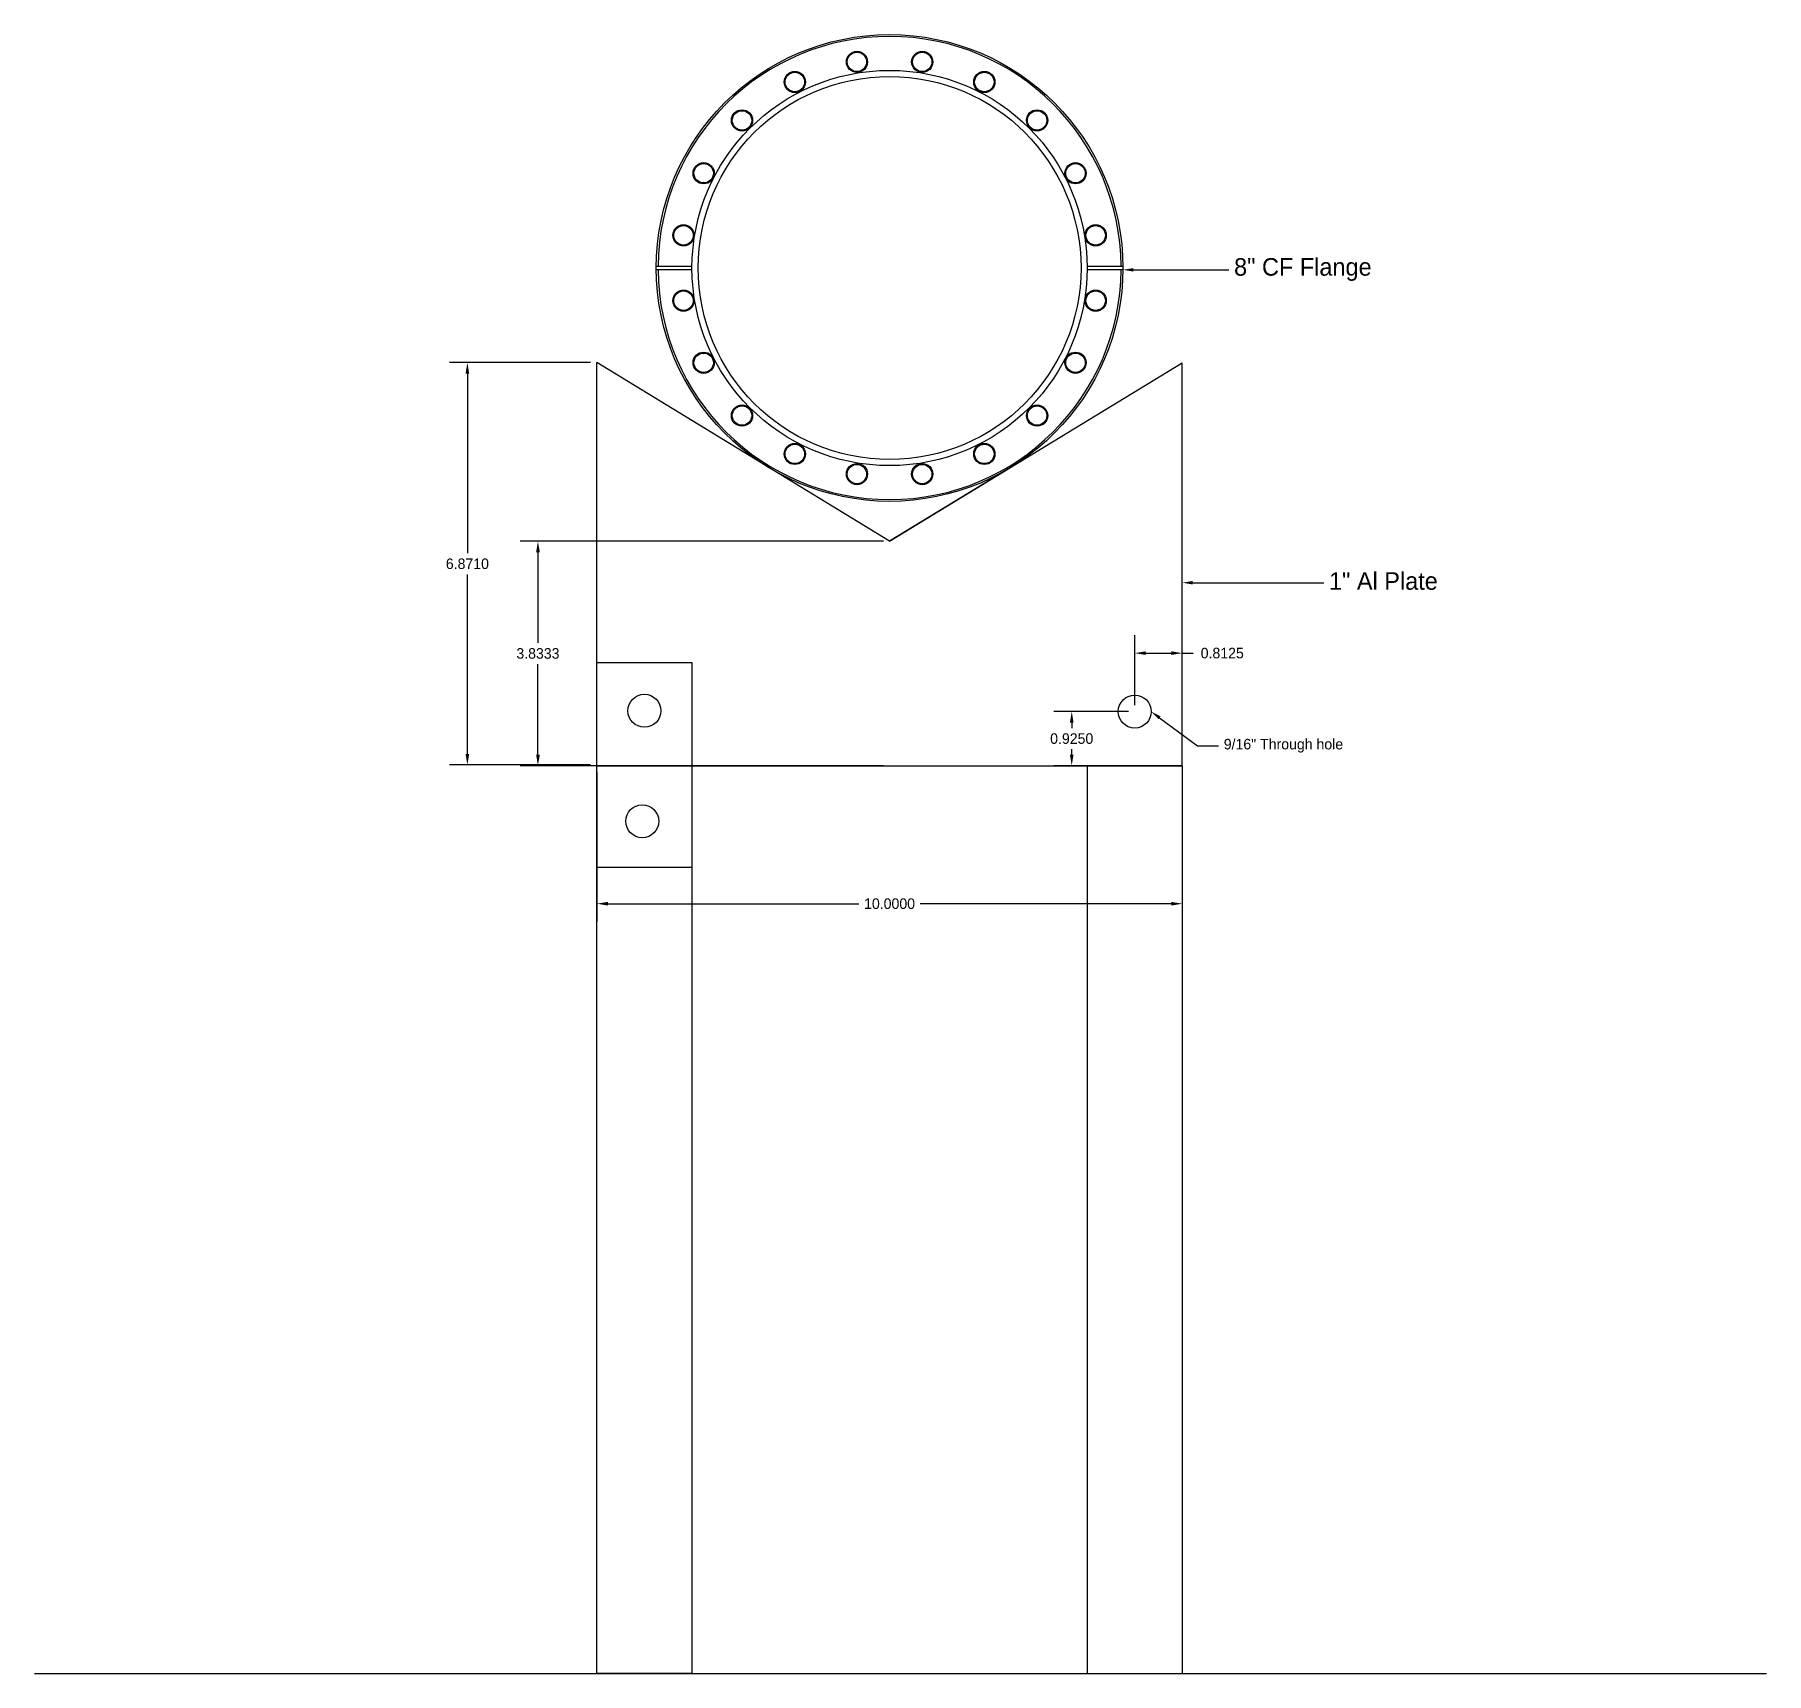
# Model space of a CAD drawing. Extents: x -5.9 to 23.7, y -17.3 to 10.7.
import ezdxf
from ezdxf import colors
from ezdxf.entities.mleader import LeaderData, LeaderLine
from ezdxf.math import Vec2, Vec3

# ---------------------------------------------------------------- set-up
doc = ezdxf.new("R2010")
doc.units = 0
doc.header["$LTSCALE"] = 0.935
doc.header["$MEASUREMENT"] = 0
doc.layers.get('0').update_dxf_attribs({"linetype": 'CONTINUOUS'})
doc.layers.get('Defpoints').update_dxf_attribs({"linetype": 'CONTINUOUS'})
doc.dimstyles.get("Standard").update_dxf_attribs({"dimtxt": 0.15625, "dimasz": 0.18, "dimexe": 0.18, "dimexo": 0.0625, "dimgap": 0.09, "dimtad": 0, "dimtih": 1, "dimtoh": 1, "dimdec": 4, "dimzin": 0, "dimdsep": 46, "dimtxsty": 'Standard', "dimcen": 0.09, "dimadec": 0, "dimazin": 0, "dimtp": 0.005, "dimtm": 0.005, "dimtfac": 1, "dimtdec": 4, "dimtofl": 0, "dimtmove": 0, "dimatfit": 0, "dimfxl": 1, "dimtolj": 1, "dimtzin": 0, "dimarcsym": 0})

# ---------------------------------------------------------------- blocks, each defined once
blk = doc.blocks.new('*D3')
at = {"color": 0, "lineweight": -2}
for p, q in [((12.878, -0.778), (12.878, 0.419)), ((13.69, 0.219), (13.69, 0.419)), ((13.065, 0.113), (13.503, 0.113)), ((13.69, 0.113), (13.878, 0.113))]:
    blk.add_line(p, q, dxfattribs=at)
at = {"color": 0}
for points in [[(13.065, 0.144), (13.065, 0.082), (12.878, 0.113)], [(13.503, 0.144), (13.503, 0.082), (13.69, 0.113)]]:
    blk.add_solid(points, dxfattribs=at)
at = {"layer": 'Defpoints', "color": 0}
for p in [(13.69, 0.113), (13.69, 0.113), (12.878, -0.884)]:
    blk.add_point(p, dxfattribs=at)
at = {"color": 0, "insert": (14.373, 0.113), "char_height": 0.18, "attachment_point": 5}
blk.add_mtext('\\A1;0.8125', dxfattribs=at)
blk = doc.blocks.new('*D4')
at = {"color": 0, "lineweight": -2}
for p, q in [((12.772, -0.884), (11.496, -0.884)), ((11.802, -1.072), (11.802, -1.167)), ((11.802, -1.622), (11.802, -1.527)), ((13.584, -1.809), (11.496, -1.809))]:
    blk.add_line(p, q, dxfattribs=at)
at = {"color": 0}
for points in [[(11.771, -1.072), (11.833, -1.072), (11.802, -0.884)], [(11.771, -1.622), (11.833, -1.622), (11.802, -1.809)]]:
    blk.add_solid(points, dxfattribs=at)
at = {"layer": 'Defpoints', "color": 0}
for p in [(12.878, -0.884), (11.802, -1.809), (13.69, -1.809)]:
    blk.add_point(p, dxfattribs=at)
at = {"color": 0, "insert": (11.802, -1.347), "char_height": 0.18, "attachment_point": 5}
blk.add_mtext('\\A1;0.9250', dxfattribs=at)
blk = doc.blocks.new('*D6')
at = {"color": 0, "lineweight": -2}
for p, q in [((3.584, 5.075), (1.173, 5.075)), ((1.479, 4.887), (1.479, 1.819)), ((1.479, -1.609), (1.479, 1.459)), ((3.584, -1.796), (1.173, -1.796))]:
    blk.add_line(p, q, dxfattribs=at)
at = {"color": 0}
for points in [[(1.447, 4.887), (1.51, 4.887), (1.479, 5.075)], [(1.447, -1.609), (1.51, -1.609), (1.479, -1.796)]]:
    blk.add_solid(points, dxfattribs=at)
at = {"layer": 'Defpoints', "color": 0}
for p in [(1.479, 5.075), (3.69, 5.075), (3.69, -1.796)]:
    blk.add_point(p, dxfattribs=at)
at = {"color": 0, "insert": (1.479, 1.639), "char_height": 0.18, "attachment_point": 5}
blk.add_mtext('\\A1;6.8710', dxfattribs=at)
blk = doc.blocks.new('*D7')
at = {"color": 0, "lineweight": -2}
for p, q in [((8.584, 2.024), (2.378, 2.024)), ((2.684, 1.836), (2.684, 0.287)), ((2.684, -1.622), (2.684, -0.073)), ((8.584, -1.809), (2.378, -1.809))]:
    blk.add_line(p, q, dxfattribs=at)
at = {"color": 0}
for points in [[(2.653, 1.836), (2.716, 1.836), (2.684, 2.024)], [(2.653, -1.622), (2.716, -1.622), (2.684, -1.809)]]:
    blk.add_solid(points, dxfattribs=at)
at = {"layer": 'Defpoints', "color": 0}
for p in [(8.69, 2.024), (2.684, -1.809), (8.69, -1.809)]:
    blk.add_point(p, dxfattribs=at)
at = {"color": 0, "insert": (2.684, 0.107), "char_height": 0.18, "attachment_point": 5}
blk.add_mtext('\\A1;3.8333', dxfattribs=at)
blk = doc.blocks.new('*D8')
at = {"color": 0, "lineweight": -2}
for p, q in [((3.69, -1.916), (3.69, -4.472)), ((13.69, -1.916), (13.69, -4.472)), ((3.878, -4.166), (8.165, -4.166)), ((13.503, -4.166), (9.215, -4.166))]:
    blk.add_line(p, q, dxfattribs=at)
at = {"color": 0}
for points in [[(3.878, -4.135), (3.878, -4.197), (3.69, -4.166)], [(13.503, -4.135), (13.503, -4.197), (13.69, -4.166)]]:
    blk.add_solid(points, dxfattribs=at)
at = {"layer": 'Defpoints', "color": 0}
for p in [(3.69, -1.809), (13.69, -1.809), (13.69, -4.166)]:
    blk.add_point(p, dxfattribs=at)
at = {"color": 0, "insert": (8.69, -4.166), "char_height": 0.18, "attachment_point": 5}
blk.add_mtext('\\A1;10.0000', dxfattribs=at)

msp = doc.modelspace()

# ---------------------------------------------------------------- linework, layer by layer
at = {"color": 7, "linetype": 'Continuous'}
for p, q in [((4.70561, 6.7218), (5.31563, 6.7218)), ((5.31563, 6.6593), (4.70561, 6.6593)), ((12.06534, 6.7218), (12.67537, 6.7218)), ((12.67537, 6.6593), (12.06534, 6.6593))]:
    msp.add_line(p, q, dxfattribs=at)
for p, q in [((8.69049, 2.02384), (3.69049, 5.07465)), ((3.69049, -1.80945), (3.69049, 5.07465)), ((8.69049, 2.02384), (13.69049, 5.07238)), ((13.69049, -1.80945), (13.69049, 5.07238)), ((10.71096, 3.25574), (8.69049, 2.02384)), ((3.69049, -1.79635), (3.69049, -0.04635)), ((3.69049, -0.04635), (5.31549, -0.04635)), ((3.69049, -3.54635), (3.69049, -0.04635)), ((5.31549, -0.04635), (5.31549, -1.79635)), ((3.69049, -1.79635), (3.69049, -0.87135)), ((3.69049, -17.30945), (3.69049, -1.80945)), ((3.69049, -1.80945), (5.31549, -1.80945)), ((3.69049, -1.80945), (13.69049, -1.80945)), ((5.31549, -1.79635), (5.31549, -3.54635)), ((5.31549, -1.80945), (5.31549, -17.30945)), ((13.69049, -1.80945), (12.06549, -1.80945)), ((12.06549, -1.80945), (12.06549, -17.30945)), ((13.69049, -1.80945), (12.87799, -1.80945)), ((13.69049, -1.80945), (13.69049, -17.30945)), ((5.31549, -3.54635), (3.69049, -3.54635)), ((-5.91311, -17.30945), (23.66721, -17.30945)), ((5.31549, -17.30945), (3.69049, -17.30945)), ((12.06549, -17.30945), (13.69049, -17.30945))]:
    msp.add_line(p, q)
for centre, radius in [((8.69049, 6.69055), 3.985), ((8.13296, 10.21067), 0.181), ((8.13296, 10.21067), 0.166), ((9.24802, 10.21067), 0.181), ((9.24802, 10.21067), 0.166), ((8.69049, 6.69055), 3.375), ((8.69049, 6.69055), 3.27), ((7.07247, 9.8661), 0.181), ((7.07247, 9.8661), 0.166), ((10.30851, 9.8661), 0.181), ((10.30851, 9.8661), 0.166), ((6.17036, 9.21068), 0.181), ((6.17036, 9.21068), 0.166), ((11.21062, 9.21068), 0.181), ((11.21062, 9.21068), 0.166), ((5.51494, 8.30857), 0.181), ((5.51494, 8.30857), 0.166), ((11.86604, 8.30857), 0.181), ((11.86604, 8.30857), 0.166), ((5.17037, 7.24808), 0.181), ((5.17037, 7.24808), 0.166), ((12.21061, 7.24808), 0.181), ((12.21061, 7.24808), 0.166), ((5.17037, 6.13302), 0.181), ((5.17037, 6.13302), 0.166), ((12.21061, 6.13302), 0.181), ((12.21061, 6.13302), 0.166), ((5.51494, 5.07253), 0.181), ((5.51494, 5.07253), 0.166), ((11.86604, 5.07253), 0.181), ((11.86604, 5.07253), 0.166), ((6.17036, 4.17042), 0.181), ((6.17036, 4.17042), 0.166), ((11.21062, 4.17042), 0.181), ((11.21062, 4.17042), 0.166), ((7.07247, 3.515), 0.181), ((7.07247, 3.515), 0.166), ((10.30851, 3.515), 0.181), ((10.30851, 3.515), 0.166), ((8.13296, 3.17043), 0.181), ((8.13296, 3.17043), 0.166), ((9.24802, 3.17043), 0.181), ((9.24802, 3.17043), 0.166)]:
    msp.add_circle(centre, radius, dxfattribs=at)
for centre in [(4.50299, -0.87135), (12.87799, -0.88445), (4.46646, -2.75774)]:
    msp.add_circle(centre, 0.28125)
for start, end in [(0.452721, 179.547279), (180.452721, 359.547279)]:
    msp.add_arc((8.69049, 6.69055), 3.955, start, end, dxfattribs=at)

# ---------------------------------------------------------------- dimensions: what is measured, and where the dimension line sits
for base, p1, p2, picture, middle in [((1.47864, 5.07465), (3.69049, -1.79635), (3.69049, 5.07465), '*D6', (1.47864, 1.63915)), ((2.68427, -1.80945), (8.69049, 2.02384), (8.69049, -1.80945), '*D7', (2.68427, 0.1072))]:
    dim = msp.add_linear_dim(base=base, p1=p1, p2=p2, angle=90, dimstyle='Standard', override={"dimtxt": 0.18, "dimasz": 0.1875, "dimexe": 0.306, "dimexo": 0.10625, "dimcen": 0.153, "dimtp": 0, "dimtm": 0, "dimatfit": 3})
    dim.commit()
    dim.dimension.update_dxf_attribs({"geometry": picture, "text_midpoint": middle, "dimtype": 160})
for base, p1, p2, picture, middle in [((13.69049, 0.11293), (12.87799, -0.88445), (13.69049, 0.11293), '*D3', (14.37299, 0.11293)), ((13.69049, -4.16584), (3.69049, -1.80945), (13.69049, -1.80945), '*D8', (8.69049, -4.16584))]:
    dim = msp.add_linear_dim(base=base, p1=p1, p2=p2, dimstyle='Standard', override={"dimtxt": 0.18, "dimasz": 0.1875, "dimexe": 0.306, "dimexo": 0.10625, "dimcen": 0.153, "dimtp": 0, "dimtm": 0, "dimatfit": 3})
    dim.commit()
    dim.dimension.update_dxf_attribs({"geometry": picture, "text_midpoint": middle})
dim = msp.add_linear_dim(base=(11.80216, -1.80945), p1=(12.87799, -0.88445), p2=(13.69049, -1.80945), angle=90, dimstyle='Standard', override={"dimtxt": 0.18, "dimasz": 0.1875, "dimexe": 0.306, "dimexo": 0.10625, "dimcen": 0.153, "dimtp": 0, "dimtm": 0, "dimatfit": 3})
dim.commit()
dim.dimension.update_dxf_attribs({"geometry": '*D4', "text_midpoint": (11.80216, -1.34695)})

# ---------------------------------------------------------------- leaders
ml = msp.add_multileader_mtext('Standard')
ml.set_content('8" CF Flange', color=256)
ml.set_leader_properties()
ml.build(insert=Vec2(0, 0))
ml.multileader.update_dxf_attribs({"text_right_attachment_type": 6, "dogleg_length": 0.36, "arrow_head_size": 0.18})
ctx = ml.context
ctx.base_point, ctx.char_height, ctx.arrow_head_size, ctx.landing_gap_size, ctx.plane_origin = Vec3(14.48493, 6.6593), 0.3, 0.18, 0.09, Vec3(12.67537, 6.6593)
ctx.right_attachment = 6
notes = []
notes.append((ctx, [(0, (1, 1, 0), (14.12493, 6.6593), (1, 0), 0.36, [(0, [(12.67537, 6.6593)], 0, [])])]))
ctx.mtext.insert, ctx.mtext.flow_direction = Vec3(14.57493, 6.8593), 5
ml = msp.add_multileader_mtext('Standard')
ml.set_content('1" Al Plate', color=256)
ml.set_leader_properties()
ml.build(insert=Vec2(0, 0))
ml.multileader.update_dxf_attribs({"text_right_attachment_type": 6, "dogleg_length": 0.36, "arrow_head_size": 0.18})
ctx = ml.context
ctx.base_point, ctx.char_height, ctx.arrow_head_size, ctx.landing_gap_size, ctx.plane_origin = Vec3(16.10572, 1.31556), 0.3, 0.18, 0.09, Vec3(13.69049, 1.31556)
ctx.right_attachment = 6
notes.append((ctx, [(0, (1, 1, 0), (15.74572, 1.31556), (1, 0), 0.36, [(0, [(13.69049, 1.31556)], 0, [])])]))
ctx.mtext.insert, ctx.mtext.flow_direction = Vec3(16.19572, 1.49556), 5
ml = msp.add_multileader_mtext('Standard')
ml.set_content('9/16" Through hole', color=256)
ml.set_leader_properties()
ml.build(insert=Vec2(0, 0))
ml.multileader.update_dxf_attribs({"text_right_attachment_type": 6, "dogleg_length": 0.36, "arrow_head_size": 0.18})
ctx = ml.context
ctx.base_point, ctx.char_height, ctx.arrow_head_size, ctx.landing_gap_size, ctx.plane_origin = Vec3(14.30876, -1.47073), 0.18, 0.18, 0.09, Vec3(13.15924, -0.88445)
ctx.right_attachment = 6
notes.append((ctx, [(0, (1, 1, 0), (13.94876, -1.47073), (1, 0), 0.36, [(0, [(13.15924, -0.88445)], 0, [])])]))
ctx.mtext.insert, ctx.mtext.flow_direction = Vec3(14.39876, -1.35073), 5
for ctx, leaders in notes:
    for number, flags, end, landing, length, lines in leaders:
        leader = LeaderData()
        leader.index, (leader.has_last_leader_line, leader.has_dogleg_vector, leader.attachment_direction) = number, flags
        leader.last_leader_point, leader.dogleg_vector, leader.dogleg_length = Vec3(end), Vec3(landing), length
        for number, points, colour, breaks in lines:
            line = LeaderLine()
            line.index, line.vertices, line.color, line.breaks = number, Vec3.list(points), colors.encode_raw_color(colour), breaks
            leader.lines.append(line)
        ctx.leaders.append(leader)

doc.saveas('drawing.dxf')
